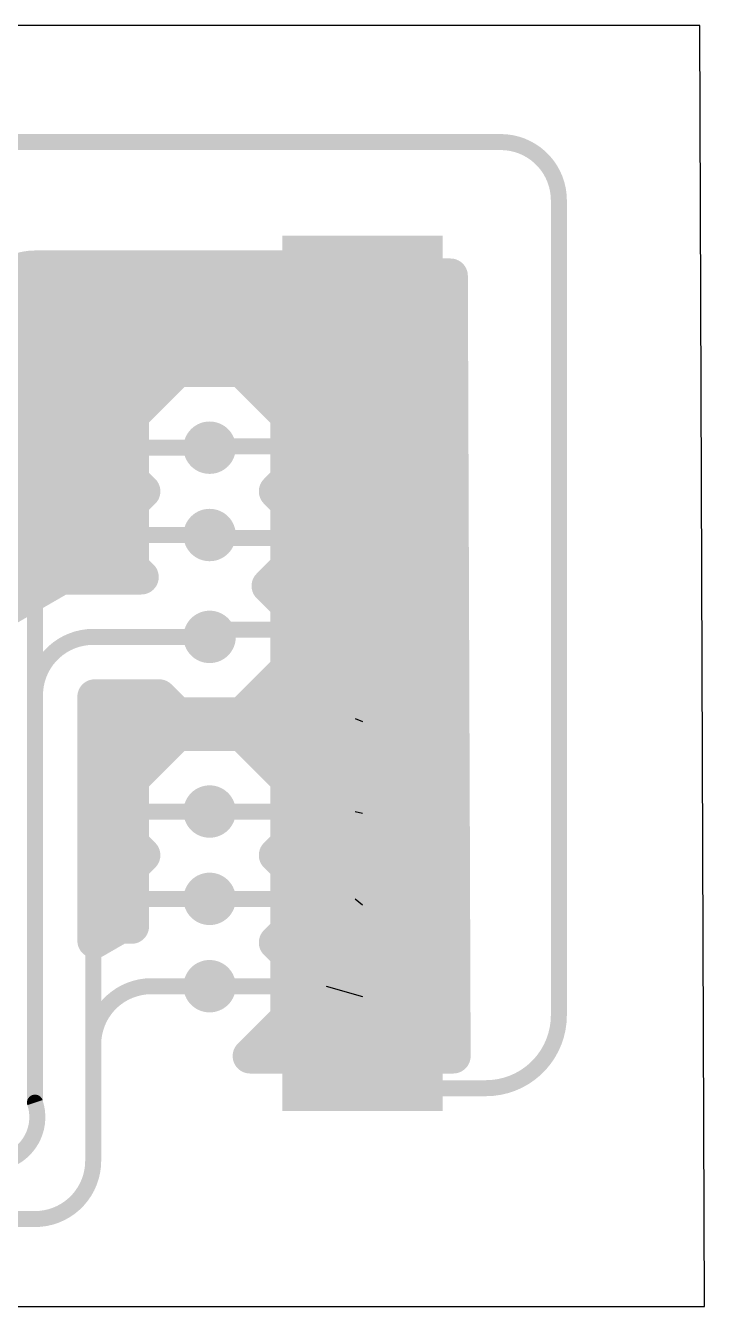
# Model space of a CAD drawing. Extents: x 0 to 1.19, y 0.04 to 0.27.
# Drawn here: x 1.0734 to 1.19, y 0.05 to 0.27 of the extents above; entities that cross this region are included whole.
import ezdxf

# ---------------------------------------------------------------- set-up
doc = ezdxf.new("R2010")
doc.units = 0
for name, color, linetype in [('1', 14, 'CONTINUOUS'), ('15', 14, 'CONTINUOUS'), ('16', 174, 'CONTINUOUS'), ('18', 94, 'CONTINUOUS'), ('19', 54, 'CONTINUOUS'), ('2', 174, 'CONTINUOUS'), ('20', 178, 'CONTINUOUS')]:
    doc.layers.add(name, color=color, linetype=linetype)

# ---------------------------------------------------------------- blocks, each defined once
blk = doc.blocks.new('RECT')
blk.add_solid([(-0.5, -0.5), (0.5, -0.5), (-0.5, 0.5), (0.5, 0.5)])
blk = doc.blocks.new('ROUNDV')
at = {"const_width": 0.5}
blk.add_lwpolyline([(0, -0.25, 1), (0, 0.25, 1), (0, -0.25)], format="xyb", dxfattribs=at)

msp = doc.modelspace()

# ---------------------------------------------------------------- linework, layer by layer
at = {"layer": '1', "const_width": 0.00275}
for points in [[(1.155, 0.25), (1.04, 0.25)], [(1.165, 0.1), (1.165, 0.24)], [(1.075, 0.23), (1.13126, 0.23)], [(1.13126, 0.213465), (1.083465, 0.213465)], [(1.075, 0.205), (1.075, 0.085)], [(1.13126, 0.197717), (1.105217, 0.197717)], [(1.13126, 0.181969), (1.105531, 0.181969)], [(1.13126, 0.16622), (1.10622, 0.16622)], [(1.13, 0.151), (1.096, 0.151)], [(1.085, 0.14), (1.085, 0.075)], [(1.105, 0.135), (1.13, 0.135)], [(1.105, 0.12), (1.13, 0.12)], [(1.105, 0.105), (1.125, 0.105)], [(1.13126, 0.08748), (1.15248, 0.08748)], [(1.075, 0.065), (0.95, 0.065)]]:
    msp.add_lwpolyline(points, dxfattribs=at)
at = {"layer": '1'}
for points, const_width in [([(1.155, 0.250688, 1), (1.155, 0.249312)], 0.001375), ([(1.165, 0.24, 0.414214), (1.155, 0.25)], 0.00275), ([(1.155, 0.249312, 1), (1.155, 0.250688)], 0.001375), ([(1.165687, 0.24, 1), (1.164313, 0.24)], 0.001375), ([(1.164313, 0.24, 1), (1.165687, 0.24)], 0.001375), ([(1.075, 0.23, 0.414214), (1.065, 0.22)], 0.00275), ([(1.075, 0.230688, 1), (1.075, 0.229313)], 0.001375), ([(1.075, 0.229313, 1), (1.075, 0.230688)], 0.001375), ([(1.13126, 0.229313, 1), (1.13126, 0.230688)], 0.001375), ([(1.083465, 0.213465, 0.414214), (1.075, 0.205)], 0.00275), ([(1.083465, 0.214152, 1), (1.083465, 0.212777)], 0.001375), ([(1.083465, 0.212777, 1), (1.083465, 0.214152)], 0.001375), ([(1.13126, 0.212777, 1), (1.13126, 0.214152)], 0.001375), ([(1.075687, 0.205, 1), (1.074313, 0.205)], 0.001375), ([(1.074313, 0.205, 1), (1.075687, 0.205)], 0.001375), ([(1.105217, 0.197717, 0.414214), (1.105, 0.1975)], 0.00275), ([(1.104313, 0.1975, 1), (1.105687, 0.1975)], 0.001375), ([(1.105217, 0.198404, 1), (1.105217, 0.197029)], 0.001375), ([(1.105217, 0.197029, 1), (1.105217, 0.198404)], 0.001375), ([(1.13126, 0.197029, 1), (1.13126, 0.198404)], 0.001375), ([(1.105, 0.1825, 0.414214), (1.105531, 0.181969)], 0.00275), ([(1.105687, 0.1825, 1), (1.104313, 0.1825)], 0.001375), ([(1.105531, 0.182656, 1), (1.105531, 0.181281)], 0.001375), ([(1.105531, 0.181281, 1), (1.105531, 0.182656)], 0.001375), ([(1.13126, 0.181281, 1), (1.13126, 0.182656)], 0.001375), ([(1.10622, 0.16622, 0.414214), (1.105, 0.165)], 0.00275), ([(1.10622, 0.166908, 1), (1.10622, 0.165533)], 0.001375), ([(1.10622, 0.165533, 1), (1.10622, 0.166908)], 0.001375), ([(1.13126, 0.165533, 1), (1.13126, 0.166908)], 0.001375), ([(1.104313, 0.165, 1), (1.105687, 0.165)], 0.001375), ([(1.096, 0.151, 0.414214), (1.085, 0.14)], 0.00275), ([(1.096, 0.151688, 1), (1.096, 0.150312)], 0.001375), ([(1.096, 0.150312, 1), (1.096, 0.151688)], 0.001375), ([(1.13, 0.150312, 1), (1.13, 0.151688)], 0.001375), ([(1.085687, 0.14, 1), (1.084313, 0.14)], 0.001375), ([(1.084313, 0.14, 1), (1.085687, 0.14)], 0.001375), ([(1.105, 0.135688, 1), (1.105, 0.134313)], 0.001375), ([(1.13, 0.134313, 1), (1.13, 0.135688)], 0.001375), ([(1.105, 0.120687, 1), (1.105, 0.119313)], 0.001375), ([(1.13, 0.119313, 1), (1.13, 0.120687)], 0.001375), ([(1.105, 0.105687, 1), (1.105, 0.104313)], 0.001375), ([(1.125, 0.104313, 1), (1.125, 0.105687)], 0.001375), ([(1.15248, 0.08748, 0.414214), (1.165, 0.1)], 0.00275), ([(1.165687, 0.1, 1), (1.164313, 0.1)], 0.001375), ([(1.164313, 0.1, 1), (1.165687, 0.1)], 0.001375), ([(1.13126, 0.088168, 1), (1.13126, 0.086793)], 0.001375), ([(1.15248, 0.088168, 1), (1.15248, 0.086793)], 0.001375), ([(1.15248, 0.086793, 1), (1.15248, 0.088168)], 0.001375), ([(1.07, 0.075, 0.414214), (1.075, 0.085)], 0.00275), ([(1.075652, 0.085217, 1), (1.074348, 0.084783)], 0.001375), ([(1.074313, 0.085, 1), (1.075687, 0.085)], 0.001375), ([(1.075, 0.065, 0.414214), (1.085, 0.075)], 0.00275), ([(1.085687, 0.075, 1), (1.084313, 0.075)], 0.001375), ([(1.084313, 0.075, 1), (1.085687, 0.075)], 0.001375), ([(1.075, 0.065687, 1), (1.075, 0.064313)], 0.001375), ([(1.075, 0.064313, 1), (1.075, 0.065687)], 0.001375)]:
    msp.add_lwpolyline(points, format="xyb", dxfattribs=dict(at, const_width=const_width))
at = {"layer": '15'}
for points, const_width in [([(1.0825, 0.1825, 0.414214), (1.075, 0.175)], 0.00275), ([(1.0825, 0.183188, 1), (1.0825, 0.181812)], 0.001375), ([(1.0825, 0.181812, 1), (1.0825, 0.183188)], 0.001375), ([(1.105, 0.181812, 1), (1.105, 0.183188)], 0.001375), ([(1.075687, 0.175, 1), (1.074313, 0.175)], 0.001375), ([(1.074313, 0.175, 1), (1.075687, 0.175)], 0.001375), ([(1.095, 0.12, 0.414214), (1.085, 0.11)], 0.00275), ([(1.095, 0.120687, 1), (1.095, 0.119313)], 0.001375), ([(1.095, 0.119313, 1), (1.095, 0.120687)], 0.001375), ([(1.105, 0.119313, 1), (1.105, 0.120687)], 0.001375), ([(1.085687, 0.11, 1), (1.084313, 0.11)], 0.001375), ([(1.084313, 0.11, 1), (1.085687, 0.11)], 0.001375), ([(1.07, 0.075, 0.414214), (1.075, 0.085)], 0.00275), ([(1.075652, 0.085217, 1), (1.074348, 0.084783)], 0.001375), ([(1.074313, 0.085, 1), (1.075687, 0.085)], 0.001375), ([(1.075, 0.065, 0.414214), (1.085, 0.075)], 0.00275), ([(1.085687, 0.075, 1), (1.084313, 0.075)], 0.001375), ([(1.084313, 0.075, 1), (1.085687, 0.075)], 0.001375), ([(1.075, 0.065687, 1), (1.075, 0.064313)], 0.001375), ([(1.075, 0.064313, 1), (1.075, 0.065687)], 0.001375)]:
    msp.add_lwpolyline(points, format="xyb", dxfattribs=dict(at, const_width=const_width))
at = {"layer": '15', "const_width": 0.00275}
for points in [[(1.105, 0.1825), (1.0825, 0.1825)], [(1.075, 0.175), (1.075, 0.085)], [(1.105, 0.12), (1.095, 0.12)], [(1.085, 0.11), (1.085, 0.075)], [(1.075, 0.065), (0.95, 0.065)]]:
    msp.add_lwpolyline(points, dxfattribs=at)
at = {"layer": '16'}
for points, const_width in [([(0.986958, 0.227), (1.146366, 0.227)], 0.006), ([(1.146366, 0.227), (1.146846, 0.093)], 0.006), ([(0.991958, 0.222), (1.146384, 0.222)], 0.006), ([(0.993405, 0.216), (1.146406, 0.216)], 0.006), ([(1.099447, 0.210905), (1.091594, 0.203053)], 0.006), ([(1.110553, 0.210905), (1.099447, 0.210905)], 0.006), ([(1.118405, 0.203053), (1.110553, 0.210905)], 0.006), ([(0.993405, 0.21), (1.098542, 0.21)], 0.006), ([(1.111458, 0.21), (1.146427, 0.21)], 0.006), ([(0.993405, 0.204), (1.092542, 0.204)], 0.006), ([(1.117458, 0.204), (1.146448, 0.204)], 0.006), ([(1.091594, 0.203053), (1.091594, 0.191947)], 0.006), ([(1.118405, 0.191947), (1.118405, 0.203053)], 0.006), ([(0.993405, 0.198), (1.091594, 0.198)], 0.006), ([(1.118405, 0.198), (1.14647, 0.198)], 0.006), ([(0.992458, 0.192), (1.091594, 0.192)], 0.006), ([(1.091594, 0.191947), (1.093542, 0.19)], 0.006), ([(1.116458, 0.19), (1.118405, 0.191947)], 0.006), ([(1.118405, 0.192), (1.146491, 0.192)], 0.006), ([(1.093542, 0.19), (1.091594, 0.188053)], 0.006), ([(1.118405, 0.188053), (1.116458, 0.19)], 0.006), ([(1.091594, 0.188053), (1.091594, 0.176947)], 0.006), ([(1.118405, 0.176947), (1.118405, 0.188053)], 0.006), ([(0.993405, 0.186), (1.091594, 0.186)], 0.006), ([(1.118405, 0.186), (1.146513, 0.186)], 0.006), ([(0.993405, 0.18), (1.091594, 0.18)], 0.006), ([(1.118405, 0.18), (1.146534, 0.18)], 0.006), ([(1.079566, 0.17528), (1.070154, 0.169846)], 0.006), ([(1.093261, 0.17528), (1.079566, 0.17528)], 0.006), ([(1.091594, 0.176947), (1.093261, 0.17528)], 0.006), ([(1.115208, 0.17375), (1.118405, 0.176947)], 0.006), ([(0.990458, 0.174), (1.077348, 0.174)], 0.006), ([(1.118405, 0.170553), (1.115208, 0.17375)], 0.006), ([(1.115458, 0.174), (1.146556, 0.174)], 0.006), ([(1.118405, 0.159447), (1.118405, 0.170553)], 0.006), ([(1.118405, 0.168), (1.146577, 0.168)], 0.006), ([(1.105, 0.165), (1.085, 0.165)], 0.00275), ([(1.118405, 0.162), (1.146599, 0.162)], 0.006), ([(1.110553, 0.151594), (1.118405, 0.159447)], 0.006), ([(1.114958, 0.156), (1.14662, 0.156)], 0.006), ([(1.075, 0.155), (1.075, 0.085)], 0.00275), ([(1.08528, 0.112806), (1.08528, 0.154719)], 0.006), ([(1.08528, 0.154719), (1.096322, 0.154719)], 0.006), ([(1.096322, 0.154719), (1.099447, 0.151594)], 0.006), ([(1.099447, 0.151594), (1.110553, 0.151594)], 0.006), ([(1.08528, 0.15), (1.146642, 0.15)], 0.006), ([(1.099447, 0.148405), (1.091594, 0.140553)], 0.006), ([(1.110553, 0.148405), (1.099447, 0.148405)], 0.006), ([(1.118405, 0.140553), (1.110553, 0.148405)], 0.006), ([(1.08528, 0.144), (1.095042, 0.144)], 0.006), ([(1.114958, 0.144), (1.146663, 0.144)], 0.006), ([(1.091594, 0.140553), (1.091594, 0.129447)], 0.006), ([(1.118405, 0.129447), (1.118405, 0.140553)], 0.006), ([(1.08528, 0.138), (1.091594, 0.138)], 0.006), ([(1.118405, 0.138), (1.146685, 0.138)], 0.006), ([(1.08528, 0.132), (1.091594, 0.132)], 0.006), ([(1.118405, 0.132), (1.146706, 0.132)], 0.006), ([(1.091594, 0.129447), (1.093542, 0.1275)], 0.006), ([(1.116458, 0.1275), (1.118405, 0.129447)], 0.006), ([(1.093542, 0.1275), (1.091594, 0.125553)], 0.006), ([(1.118405, 0.125553), (1.116458, 0.1275)], 0.006), ([(1.08528, 0.126), (1.092042, 0.126)], 0.006), ([(1.091594, 0.125553), (1.091594, 0.11528)], 0.006), ([(1.117958, 0.126), (1.146728, 0.126)], 0.006), ([(1.118405, 0.114447), (1.118405, 0.125553)], 0.006), ([(1.08528, 0.12), (1.091594, 0.12)], 0.006), ([(1.118405, 0.12), (1.146749, 0.12)], 0.006), ([(1.089566, 0.11528), (1.08528, 0.112806)], 0.006), ([(1.08528, 0.114), (1.087348, 0.114)], 0.006), ([(1.091594, 0.11528), (1.089566, 0.11528)], 0.006), ([(1.116458, 0.1125), (1.118405, 0.114447)], 0.006), ([(1.117958, 0.114), (1.146771, 0.114)], 0.006), ([(1.118405, 0.110553), (1.116458, 0.1125)], 0.006), ([(1.118405, 0.099447), (1.118405, 0.110553)], 0.006), ([(1.118405, 0.108), (1.146792, 0.108)], 0.006), ([(1.105, 0.105), (1.095, 0.105)], 0.00275), ([(1.118405, 0.102), (1.146814, 0.102)], 0.006), ([(1.111958, 0.093), (1.118405, 0.099447)], 0.006), ([(1.114958, 0.096), (1.146835, 0.096)], 0.006), ([(1.085, 0.095), (1.085, 0.075)], 0.00275), ([(1.146846, 0.093), (1.111958, 0.093)], 0.006), ([(1.075, 0.065), (0.95, 0.065)], 0.00275)]:
    msp.add_lwpolyline(points, dxfattribs=dict(at, const_width=const_width))
for points, const_width in [([(1.147866, 0.227005, 1), (1.144866, 0.226995)], 0.003), ([(1.146366, 0.2255, 1), (1.146366, 0.2285)], 0.003), ([(1.146384, 0.2205, 1), (1.146384, 0.2235)], 0.003), ([(1.146406, 0.2145, 1), (1.146406, 0.2175)], 0.003), ([(1.099447, 0.212405, 1), (1.099447, 0.209405)], 0.003), ([(1.100508, 0.209845, 1), (1.098387, 0.211966)], 0.003), ([(1.111613, 0.211966, 1), (1.109492, 0.209845)], 0.003), ([(1.110553, 0.209405, 1), (1.110553, 0.212405)], 0.003), ([(1.098542, 0.2085, 1), (1.098542, 0.2115)], 0.003), ([(1.111458, 0.2115, 1), (1.111458, 0.2085)], 0.003), ([(1.146427, 0.2085, 1), (1.146427, 0.2115)], 0.003), ([(1.092542, 0.2025, 1), (1.092542, 0.2055)], 0.003), ([(1.117458, 0.2055, 1), (1.117458, 0.2025)], 0.003), ([(1.146448, 0.2025, 1), (1.146448, 0.2055)], 0.003), ([(1.093094, 0.203053, 1), (1.090094, 0.203053)], 0.003), ([(1.090534, 0.204113, 1), (1.092655, 0.201992)], 0.003), ([(1.119905, 0.203053, 1), (1.116905, 0.203053)], 0.003), ([(1.117345, 0.201992, 1), (1.119466, 0.204113)], 0.003), ([(1.091594, 0.1965, 1), (1.091594, 0.1995)], 0.003), ([(1.118405, 0.1995, 1), (1.118405, 0.1965)], 0.003), ([(1.14647, 0.1965, 1), (1.14647, 0.1995)], 0.003), ([(1.092655, 0.193008, 1), (1.090534, 0.190887)], 0.003), ([(1.091594, 0.1905, 1), (1.091594, 0.1935)], 0.003), ([(1.118405, 0.1935, 1), (1.118405, 0.1905)], 0.003), ([(1.119466, 0.190887, 1), (1.117345, 0.193008)], 0.003), ([(1.146491, 0.1905, 1), (1.146491, 0.1935)], 0.003), ([(1.090094, 0.191947, 1), (1.093094, 0.191947)], 0.003), ([(1.094602, 0.188939, 1), (1.092481, 0.191061)], 0.003), ([(1.092481, 0.188939, 1), (1.094602, 0.191061)], 0.003), ([(1.117519, 0.191061, 1), (1.115397, 0.188939)], 0.003), ([(1.115397, 0.191061, 1), (1.117519, 0.188939)], 0.003), ([(1.116905, 0.191947, 1), (1.119905, 0.191947)], 0.003), ([(1.093094, 0.188053, 1), (1.090094, 0.188053)], 0.003), ([(1.090534, 0.189113, 1), (1.092655, 0.186992)], 0.003), ([(1.119905, 0.188053, 1), (1.116905, 0.188053)], 0.003), ([(1.117345, 0.186992, 1), (1.119466, 0.189113)], 0.003), ([(1.091594, 0.1845, 1), (1.091594, 0.1875)], 0.003), ([(1.118405, 0.1875, 1), (1.118405, 0.1845)], 0.003), ([(1.146513, 0.1845, 1), (1.146513, 0.1875)], 0.003), ([(1.091594, 0.1785, 1), (1.091594, 0.1815)], 0.003), ([(1.118405, 0.1815, 1), (1.118405, 0.1785)], 0.003), ([(1.146534, 0.1785, 1), (1.146534, 0.1815)], 0.003), ([(1.079566, 0.17678, 1), (1.079566, 0.17378)], 0.003), ([(1.080316, 0.173981, 1), (1.078816, 0.176579)], 0.003), ([(1.090094, 0.176947, 1), (1.093094, 0.176947)], 0.003), ([(1.092655, 0.178008, 1), (1.090534, 0.175887)], 0.003), ([(1.093261, 0.17378, 1), (1.093261, 0.17678)], 0.003), ([(1.116905, 0.176947, 1), (1.119905, 0.176947)], 0.003), ([(1.119466, 0.175887, 1), (1.117345, 0.178008)], 0.003), ([(1.077348, 0.1725, 1), (1.077348, 0.1755)], 0.003), ([(1.092201, 0.17422, 1), (1.094322, 0.176341)], 0.003), ([(1.116269, 0.174811, 1), (1.114147, 0.172689)], 0.003), ([(1.114147, 0.174811, 1), (1.116269, 0.172689)], 0.003), ([(1.115458, 0.1755, 1), (1.115458, 0.1725)], 0.003), ([(1.146556, 0.1725, 1), (1.146556, 0.1755)], 0.003), ([(1.119905, 0.170553, 1), (1.116905, 0.170553)], 0.003), ([(1.117345, 0.169492, 1), (1.119466, 0.171613)], 0.003), ([(1.118405, 0.1695, 1), (1.118405, 0.1665)], 0.003), ([(1.146577, 0.1665, 1), (1.146577, 0.1695)], 0.003), ([(1.085, 0.165, 0.414214), (1.075, 0.155)], 0.00275), ([(1.085, 0.165688, 1), (1.085, 0.164313)], 0.001375), ([(1.085, 0.164313, 1), (1.085, 0.165688)], 0.001375), ([(1.105, 0.164313, 1), (1.105, 0.165688)], 0.001375), ([(1.118405, 0.1635, 1), (1.118405, 0.1605)], 0.003), ([(1.146599, 0.1605, 1), (1.146599, 0.1635)], 0.003), ([(1.116905, 0.159447, 1), (1.119905, 0.159447)], 0.003), ([(1.119466, 0.158387, 1), (1.117345, 0.160508)], 0.003), ([(1.114958, 0.1575, 1), (1.114958, 0.1545)], 0.003), ([(1.14662, 0.1545, 1), (1.14662, 0.1575)], 0.003), ([(1.075687, 0.155, 1), (1.074313, 0.155)], 0.001375), ([(1.08678, 0.154719, 1), (1.08378, 0.154719)], 0.003), ([(1.08528, 0.156219, 1), (1.08528, 0.153219)], 0.003), ([(1.097383, 0.15578, 1), (1.095262, 0.153659)], 0.003), ([(1.096322, 0.153219, 1), (1.096322, 0.156219)], 0.003), ([(1.074313, 0.155, 1), (1.075687, 0.155)], 0.001375), ([(1.099447, 0.153094, 1), (1.099447, 0.150094)], 0.003), ([(1.098387, 0.150534, 1), (1.100508, 0.152655)], 0.003), ([(1.109492, 0.152655, 1), (1.111613, 0.150534)], 0.003), ([(1.110553, 0.150094, 1), (1.110553, 0.153094)], 0.003), ([(1.08528, 0.1515, 1), (1.08528, 0.1485)], 0.003), ([(1.146642, 0.1485, 1), (1.146642, 0.1515)], 0.003), ([(1.099447, 0.149905, 1), (1.099447, 0.146905)], 0.003), ([(1.100508, 0.147345, 1), (1.098387, 0.149466)], 0.003), ([(1.111613, 0.149466, 1), (1.109492, 0.147345)], 0.003), ([(1.110553, 0.146905, 1), (1.110553, 0.149905)], 0.003), ([(1.08528, 0.1455, 1), (1.08528, 0.1425)], 0.003), ([(1.095042, 0.1425, 1), (1.095042, 0.1455)], 0.003), ([(1.114958, 0.1455, 1), (1.114958, 0.1425)], 0.003), ([(1.146663, 0.1425, 1), (1.146663, 0.1455)], 0.003), ([(1.093094, 0.140553, 1), (1.090094, 0.140553)], 0.003), ([(1.090534, 0.141613, 1), (1.092655, 0.139492)], 0.003), ([(1.119905, 0.140553, 1), (1.116905, 0.140553)], 0.003), ([(1.117345, 0.139492, 1), (1.119466, 0.141613)], 0.003), ([(1.08528, 0.1395, 1), (1.08528, 0.1365)], 0.003), ([(1.091594, 0.1365, 1), (1.091594, 0.1395)], 0.003), ([(1.118405, 0.1395, 1), (1.118405, 0.1365)], 0.003), ([(1.146685, 0.1365, 1), (1.146685, 0.1395)], 0.003), ([(1.08528, 0.1335, 1), (1.08528, 0.1305)], 0.003), ([(1.091594, 0.1305, 1), (1.091594, 0.1335)], 0.003), ([(1.118405, 0.1335, 1), (1.118405, 0.1305)], 0.003), ([(1.146706, 0.1305, 1), (1.146706, 0.1335)], 0.003), ([(1.092655, 0.130508, 1), (1.090534, 0.128387)], 0.003), ([(1.119466, 0.128387, 1), (1.117345, 0.130508)], 0.003), ([(1.090094, 0.129447, 1), (1.093094, 0.129447)], 0.003), ([(1.094602, 0.126439, 1), (1.092481, 0.128561)], 0.003), ([(1.092481, 0.126439, 1), (1.094602, 0.128561)], 0.003), ([(1.117519, 0.128561, 1), (1.115397, 0.126439)], 0.003), ([(1.115397, 0.128561, 1), (1.117519, 0.126439)], 0.003), ([(1.116905, 0.129447, 1), (1.119905, 0.129447)], 0.003), ([(1.08528, 0.1275, 1), (1.08528, 0.1245)], 0.003), ([(1.093094, 0.125553, 1), (1.090094, 0.125553)], 0.003), ([(1.090534, 0.126613, 1), (1.092655, 0.124492)], 0.003), ([(1.092042, 0.1245, 1), (1.092042, 0.1275)], 0.003), ([(1.117958, 0.1275, 1), (1.117958, 0.1245)], 0.003), ([(1.119905, 0.125553, 1), (1.116905, 0.125553)], 0.003), ([(1.117345, 0.124492, 1), (1.119466, 0.126613)], 0.003), ([(1.146728, 0.1245, 1), (1.146728, 0.1275)], 0.003), ([(1.08528, 0.1215, 1), (1.08528, 0.1185)], 0.003), ([(1.091594, 0.1185, 1), (1.091594, 0.1215)], 0.003), ([(1.118405, 0.1215, 1), (1.118405, 0.1185)], 0.003), ([(1.146749, 0.1185, 1), (1.146749, 0.1215)], 0.003), ([(1.08528, 0.1155, 1), (1.08528, 0.1125)], 0.003), ([(1.087348, 0.1125, 1), (1.087348, 0.1155)], 0.003), ([(1.089566, 0.11678, 1), (1.089566, 0.11378)], 0.003), ([(1.090316, 0.113981, 1), (1.088816, 0.116579)], 0.003), ([(1.090094, 0.11528, 1), (1.093094, 0.11528)], 0.003), ([(1.091594, 0.11378, 1), (1.091594, 0.11678)], 0.003), ([(1.117958, 0.1155, 1), (1.117958, 0.1125)], 0.003), ([(1.119466, 0.113387, 1), (1.117345, 0.115508)], 0.003), ([(1.146771, 0.1125, 1), (1.146771, 0.1155)], 0.003), ([(1.08453, 0.114105, 1), (1.08603, 0.111507)], 0.003), ([(1.117519, 0.113561, 1), (1.115397, 0.111439)], 0.003), ([(1.115397, 0.113561, 1), (1.117519, 0.111439)], 0.003), ([(1.116905, 0.114447, 1), (1.119905, 0.114447)], 0.003), ([(1.08378, 0.112806, 1), (1.08678, 0.112806)], 0.003), ([(1.119905, 0.110553, 1), (1.116905, 0.110553)], 0.003), ([(1.117345, 0.109492, 1), (1.119466, 0.111613)], 0.003), ([(1.118405, 0.1095, 1), (1.118405, 0.1065)], 0.003), ([(1.146792, 0.1065, 1), (1.146792, 0.1095)], 0.003), ([(1.095, 0.105, 0.414214), (1.085, 0.095)], 0.00275), ([(1.095, 0.105687, 1), (1.095, 0.104313)], 0.001375), ([(1.095, 0.104313, 1), (1.095, 0.105687)], 0.001375), ([(1.105, 0.104313, 1), (1.105, 0.105687)], 0.001375), ([(1.118405, 0.1035, 1), (1.118405, 0.1005)], 0.003), ([(1.146814, 0.1005, 1), (1.146814, 0.1035)], 0.003), ([(1.119466, 0.098387, 1), (1.117345, 0.100508)], 0.003), ([(1.114958, 0.0975, 1), (1.114958, 0.0945)], 0.003), ([(1.116905, 0.099447, 1), (1.119905, 0.099447)], 0.003), ([(1.146835, 0.0945, 1), (1.146835, 0.0975)], 0.003), ([(1.085687, 0.095, 1), (1.084313, 0.095)], 0.001375), ([(1.084313, 0.095, 1), (1.085687, 0.095)], 0.001375), ([(1.111958, 0.0945, 1), (1.111958, 0.0915)], 0.003), ([(1.110897, 0.094061, 1), (1.113019, 0.091939)], 0.003), ([(1.146846, 0.0915, 1), (1.146846, 0.0945)], 0.003), ([(1.145346, 0.092995, 1), (1.148346, 0.093005)], 0.003), ([(1.07, 0.075, 0.414214), (1.075, 0.085)], 0.00275), ([(1.075652, 0.085217, 1), (1.074348, 0.084783)], 0.001375), ([(1.074313, 0.085, 1), (1.075687, 0.085)], 0.001375), ([(1.075, 0.065, 0.414214), (1.085, 0.075)], 0.00275), ([(1.085687, 0.075, 1), (1.084313, 0.075)], 0.001375), ([(1.084313, 0.075, 1), (1.085687, 0.075)], 0.001375), ([(1.075, 0.065687, 1), (1.075, 0.064313)], 0.001375), ([(1.075, 0.064313, 1), (1.075, 0.065687)], 0.001375)]:
    msp.add_lwpolyline(points, format="xyb", dxfattribs=dict(at, const_width=const_width))
at = {"layer": '19'}
for p, q in [((1.13, 0.151), (1.13126, 0.150472)), ((1.13, 0.135), (1.13126, 0.134724)), ((1.13, 0.12), (1.13126, 0.118976)), ((1.125, 0.105), (1.13126, 0.103228))]:
    msp.add_line(p, q, dxfattribs=at)
at = {"layer": '2'}
for points, const_width in [([(1.0825, 0.1975, 0.414214), (1.075, 0.19)], 0.00275), ([(1.0825, 0.198188, 1), (1.0825, 0.196813)], 0.001375), ([(1.0825, 0.196813, 1), (1.0825, 0.198188)], 0.001375), ([(1.105, 0.196813, 1), (1.105, 0.198188)], 0.001375), ([(1.075687, 0.19, 1), (1.074313, 0.19)], 0.001375), ([(1.074313, 0.19, 1), (1.075687, 0.19)], 0.001375), ([(1.095, 0.135, 0.414214), (1.085, 0.125)], 0.00275), ([(1.095, 0.135688, 1), (1.095, 0.134313)], 0.001375), ([(1.095, 0.134313, 1), (1.095, 0.135688)], 0.001375), ([(1.105, 0.134313, 1), (1.105, 0.135688)], 0.001375), ([(1.085687, 0.125, 1), (1.084313, 0.125)], 0.001375), ([(1.084313, 0.125, 1), (1.085687, 0.125)], 0.001375), ([(1.07, 0.075, 0.414214), (1.075, 0.085)], 0.00275), ([(1.075652, 0.085217, 1), (1.074348, 0.084783)], 0.001375), ([(1.074313, 0.085, 1), (1.075687, 0.085)], 0.001375), ([(1.075, 0.065, 0.414214), (1.085, 0.075)], 0.00275), ([(1.085687, 0.075, 1), (1.084313, 0.075)], 0.001375), ([(1.084313, 0.075, 1), (1.085687, 0.075)], 0.001375), ([(1.075, 0.065687, 1), (1.075, 0.064313)], 0.001375), ([(1.075, 0.064313, 1), (1.075, 0.065687)], 0.001375)]:
    msp.add_lwpolyline(points, format="xyb", dxfattribs=dict(at, const_width=const_width))
at = {"layer": '2', "const_width": 0.00275}
for points in [[(1.105, 0.1975), (1.0825, 0.1975)], [(1.075, 0.19), (1.075, 0.085)], [(1.105, 0.135), (1.095, 0.135)], [(1.085, 0.125), (1.085, 0.075)], [(0.95, 0.065), (1.075, 0.065)]]:
    msp.add_lwpolyline(points, dxfattribs=at)
at = {"layer": '20'}
for p, q in [((1.189213, 0.27), (0.94, 0.27)), ((1.19, 0.05), (1.189213, 0.27)), ((0.945, 0.05), (1.19, 0.05))]:
    msp.add_line(p, q, dxfattribs=at)

# ---------------------------------------------------------------- block references
at = {"layer": '1', "xscale": 0.007874, "yscale": 0.027559, "rotation": 90}
for p in [(1.13126, 0.23), (1.13126, 0.213465), (1.13126, 0.197717), (1.13126, 0.181969), (1.13126, 0.16622), (1.13126, 0.150472), (1.13126, 0.134724), (1.13126, 0.118976), (1.13126, 0.103228), (1.13126, 0.08748)]:
    msp.add_blockref('RECT', p, dxfattribs=at)
at = {"layer": '18', "xscale": 0.009, "yscale": 0.009}
for p in [(1.105, 0.1975), (1.105, 0.1975), (1.105, 0.1975), (1.105, 0.1975), (1.105, 0.1825), (1.105, 0.1825), (1.105, 0.1825), (1.105, 0.1825), (1.105, 0.165), (1.105, 0.165), (1.105, 0.165), (1.105, 0.165), (1.105, 0.135), (1.105, 0.135), (1.105, 0.135), (1.105, 0.135), (1.105, 0.12), (1.105, 0.12), (1.105, 0.12), (1.105, 0.12), (1.105, 0.105), (1.105, 0.105), (1.105, 0.105), (1.105, 0.105)]:
    msp.add_blockref('ROUNDV', p, dxfattribs=at)

doc.saveas('drawing.dxf')
